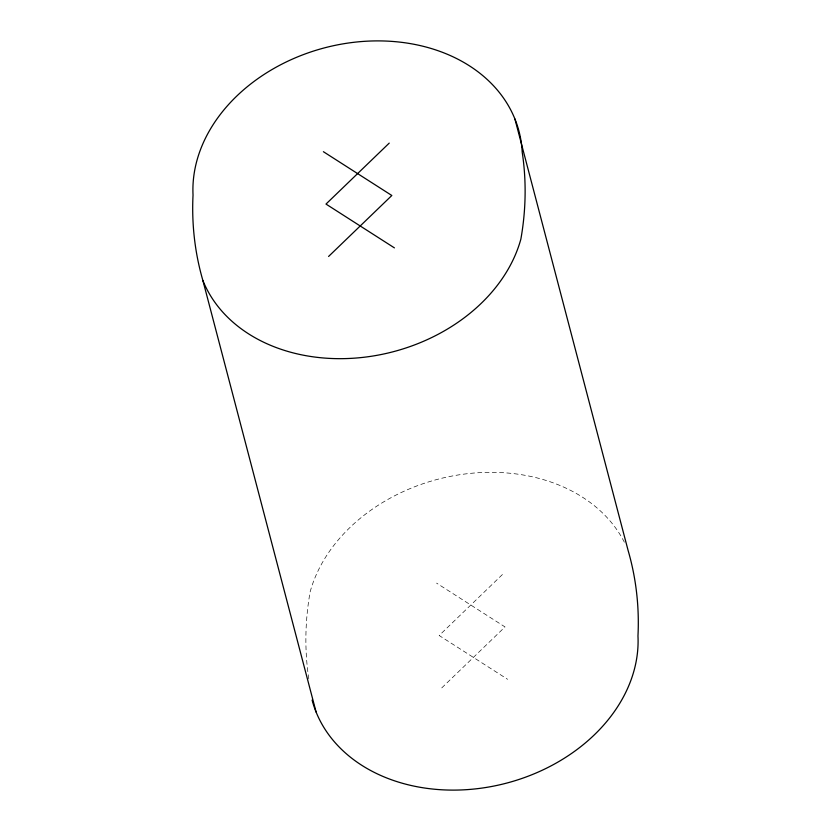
<?xml version="1.0" encoding="UTF-8"?>
<svg xmlns="http://www.w3.org/2000/svg" width="831" height="831" viewBox="0 0 831 831"><rect width="100%" height="100%" fill="white"/><g stroke="black" fill="none" stroke-linecap="round" stroke-linejoin="round"><path stroke-width="0.62" stroke-dasharray="4.16 3.12" d="M502.412 574.543L439.173 635.507L507.606 679.301M441.77 687.891L505.009 626.927L436.587 583.123M308.8 678.865A421.597 328.567 -14.7 0 1 310.14 591.859A166.834 130.02 -14.7 0 1 458.754 474.875A166.834 130.02 -14.7 0 1 624.434 542.363"/><path stroke-width="1.25" d="M389.23 143.109L325.991 204.073L394.413 247.877M328.588 256.457L391.827 195.493L323.394 151.699M514.908 118.978L628.091 550.413A421.597 328.567 -14.7 0 1 637.969 635.954A166.834 130.02 -14.7 0 1 493.417 786.147A166.834 130.02 -14.7 0 1 312.103 700.086M202.909 280.587A166.834 130.02 -14.7 0 0 366.689 356.925A166.834 130.02 -14.7 0 0 520.86 239.141A421.597 328.567 -14.7 0 0 522.2 152.135A166.834 130.02 -14.7 0 0 351.129 42.641A166.834 130.02 -14.7 0 0 193.031 195.046A421.597 328.567 -14.7 0 0 202.909 280.587L316.092 712.022"/></g></svg>
